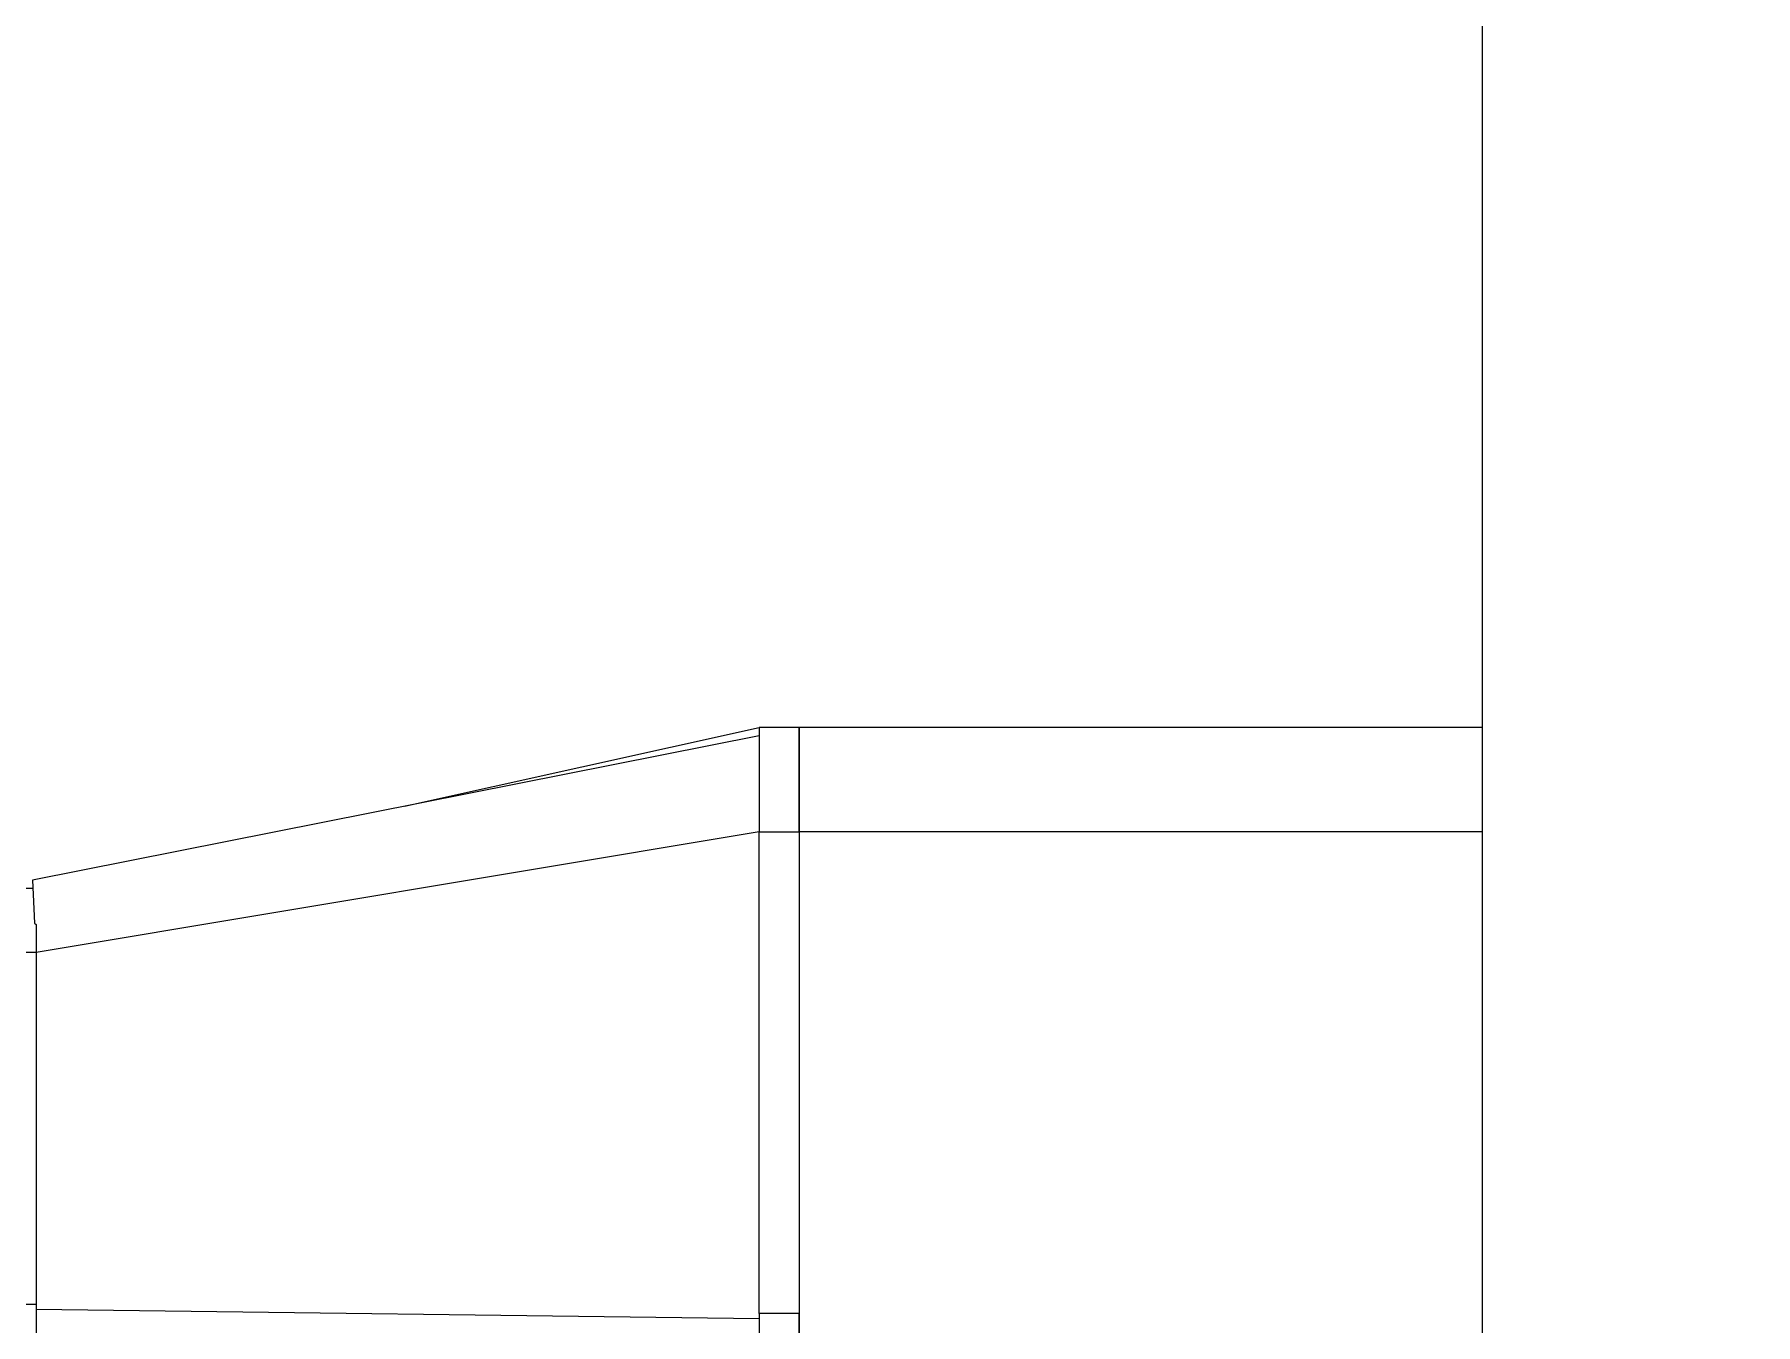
# Model space of a CAD drawing. Header units: millimetres. Extents: x -300 to 383236, y -195106 to -144646.
# Drawn here: x 28095.1 to 28523.5, y -162930.2 to -162609.1 of the extents above; entities that cross this region are included whole.
import ezdxf

# ---------------------------------------------------------------- set-up
doc = ezdxf.new("R2010")
doc.units = ezdxf.units.MM
doc.header["$LTSCALE"] = 60
doc.layers.add('EQUIPMENT', color=253, linetype='Continuous', lineweight=0)

# ---------------------------------------------------------------- blocks, each defined once
blk = doc.blocks.new('A$Cc6299706')
at = {"layer": 'EQUIPMENT', "lineweight": -3}
for points in [[(-42614.55, 32150.92), (-42604.62, 32145.68), (-42600.16, 32155.52), (-42584.53, 32153.66), (-42584.53, 32254.5), (-42584.53, 32509.5), (-42884.53, 32509.5), (-42884.53, 32254.5), (-42884.53, 32153.66), (-42868.9, 32155.52), (-42864.44, 32145.68), (-42854.55, 32150.9)], [(-43152.81, 32304.89), (-43064.53, 32324.5), (-43064.53, 32298.5), (-43244.53, 32268.5), (-43244.53, 32180.96)], [(-42884.53, 32324.5), (-43054.53, 32324.5), (-43054.53, 32298.5), (-43054.53, 32324.5), (-43064.53, 32324.5)], [(-43064.53, 32322.4), (-43245.45, 32286.5), (-43244.96, 32275.83), (-43244.53, 32275.5), (-43244.53, 32268.5), (-43254.53, 32268.5), (-43254.53, 32284.51), (-43245.36, 32284.51)], [(-42884.53, 32298.5), (-43054.53, 32298.5), (-43054.53, 32178.6), (-43054.53, 31949.5), (-43054.53, 32178.6)], [(-43254.53, 32180.96), (-43254.53, 32268.5), (-43254.53, 32284.51), (-43349.53, 32284.51), (-43349.53, 32268.5), (-43254.53, 32268.5), (-43254.53, 32180.96), (-43254.53, 31949.5), (-43254.53, 32180.96), (-43244.53, 32180.96), (-43244.53, 31949.5), (-43254.53, 31949.5), (-43254.53, 31859.51), (-43244.53, 31859.51), (-43244.53, 31628.05), (-43254.53, 31628.05), (-43254.53, 31859.51), (-43254.53, 31628.05), (-43254.53, 31540.5), (-43244.53, 31540.5), (-43244.53, 31533.5), (-43244.96, 31533.18), (-43245.45, 31522.5), (-43064.53, 31486.6)], [(-43064.53, 32177.27), (-43244.53, 32179.62)], [(-43064.53, 32178.6), (-43064.53, 31949.5), (-43244.53, 31949.5), (-43244.53, 31859.51), (-43064.53, 31859.51), (-43064.53, 31630.39)]]:
    blk.add_lwpolyline(points, dxfattribs=at)
blk.add_lwpolyline([(-43064.53, 32178.6), (-43064.53, 32298.5), (-43054.53, 32298.5), (-43054.53, 32178.6)], close=True, dxfattribs=at)
blk = doc.blocks.new('A$C44261593')
h = blk.add_hatch()
h.set_pattern_fill('ANSI31', color=253, scale=100)
h.set_pattern_definition([(45, (0, -50460), (-224.5064, 224.5064), [])])
edge = h.paths.add_edge_path()
edge.add_line((-58347.03, -14256), (-58347.03, -14056))
edge.add_line((-58347.03, -14056), (-57547.03, -14056))
edge.add_line((-57547.03, -14056), (-57547.03, -15056))
edge.add_line((-57547.03, -15056), (-60547.03, -15056))
edge.add_line((-60547.03, -15056), (-60547.03, -31056))
edge.add_line((-60547.03, -31056), (-57647.03, -31056))
edge.add_line((-57647.03, -31056), (-57647.03, -32268))
edge.add_line((-57647.03, -32268), (-43347.03, -32268))
edge.add_line((-43347.03, -32268), (-43347.03, -29256))
edge.add_line((-43347.03, -29256), (-34347.03, -29256))
edge.add_line((-34347.03, -29256), (-34347.03, -14206))
edge.add_line((-34347.03, -14206), (-33547.03, -14206))
edge.add_line((-33547.03, -14206), (-33547.03, -29256))
edge.add_line((-33547.03, -29256), (-30497.03, -29256))
edge.add_line((-30497.03, -29256), (-30497.03, -30056))
edge.add_line((-30497.03, -30056), (-30547.03, -30056))
edge.add_line((-30547.03, -30056), (-30547.03, -34906))
edge.add_line((-30547.03, -34906), (-30569.24, -34906))
edge.add_arc((-31589.72, -35133.69), 1045.58, 12.57767, 76.57873)
edge.add_line((-31347.03, -34116.66), (-31347.03, -30056))
edge.add_line((-31347.03, -30056), (-42547.03, -30056))
edge.add_line((-42547.03, -30056), (-42547.03, -34906))
edge.add_line((-42547.03, -34906), (-43347.03, -34906))
edge.add_line((-43347.03, -34906), (-43347.03, -33068))
edge.add_line((-43347.03, -33068), (-57647.03, -33068))
edge.add_line((-57647.03, -33068), (-57647.03, -34906))
edge.add_line((-57647.03, -34906), (-58447.03, -34906))
edge.add_line((-58447.03, -34906), (-58447.03, -31856))
edge.add_line((-58447.03, -31856), (-66197.03, -31856))
edge.add_line((-66197.03, -31856), (-66197.03, -31056))
edge.add_line((-66197.03, -31056), (-61347.03, -31056))
edge.add_line((-61347.03, -31056), (-61347.03, -14256))
edge.add_line((-61347.03, -14256), (-58347.03, -14256))

msp = doc.modelspace()

# ---------------------------------------------------------------- block references
for name, p in [('A$C44261593', (71340, -144646.13)), ('A$Cc6299706', (71340, -195106.13))]:
    msp.add_blockref(name, p)

doc.saveas('drawing.dxf')
